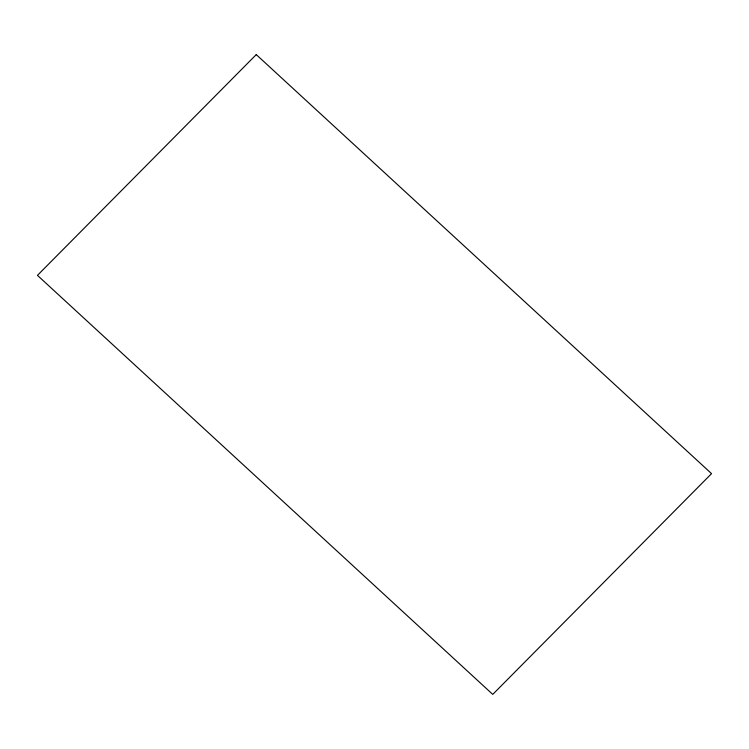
<?xml version="1.0" encoding="UTF-8"?>
<svg xmlns="http://www.w3.org/2000/svg" width="749" height="749" viewBox="0 0 749 749"><rect width="100%" height="100%" fill="white"/><g stroke="black" fill="none" stroke-linecap="round" stroke-linejoin="round"><path stroke-width="1.12" d="M256.252 54.602L37.45 275.36L492.748 694.398L711.55 473.64L256.252 54.602"/></g></svg>
